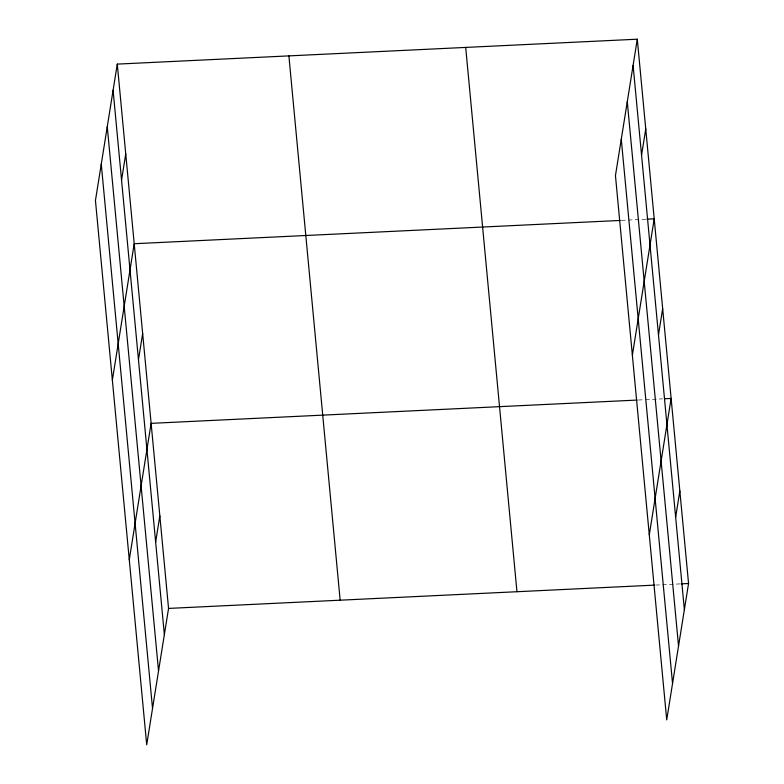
<?xml version="1.0" encoding="UTF-8"?>
<svg xmlns="http://www.w3.org/2000/svg" width="784" height="784" viewBox="0 0 784 784"><rect width="100%" height="100%" fill="white"/><g stroke="black" fill="none" stroke-linecap="round" stroke-linejoin="round"><path stroke-width="0.59" stroke-dasharray="3.92 2.94" d="M621.349 220.392L645.693 219.226M638.274 400.016L644.36 399.722M645.575 399.664L662.607 398.85M655.698 585.07L680.042 583.904"/><path stroke-width="1.18" d="M117.286 64.112L95.442 200.498L146.706 744.8L168.55 608.413L117.286 64.112L637.294 39.2L688.558 583.502L666.714 719.888L615.45 175.587L637.294 39.2M121.549 180.104L125.744 153.919M112.357 380.122L134.201 243.726L620.134 220.451M138.464 359.729L142.659 333.543M129.272 559.737L151.116 423.35L637.059 400.075M155.644 542.067L159.838 515.882M641.557 155.193L645.751 129.007M632.365 355.211L654.219 218.814L646.908 219.167M658.482 334.817L662.676 308.631M649.289 534.825L671.133 398.439L665.048 398.733M675.651 517.156L679.846 490.97M168.55 608.413L654.483 585.129M681.257 583.845L688.558 583.502M633.1 65.386L684.363 609.687M627.278 101.753L678.542 646.055M621.271 139.219L672.545 683.521M465.696 47.422L516.96 591.724M288.884 55.889L340.158 600.191M113.092 90.297L164.356 634.599M107.261 126.665L158.535 670.967M101.263 164.13L152.527 708.432"/></g></svg>
